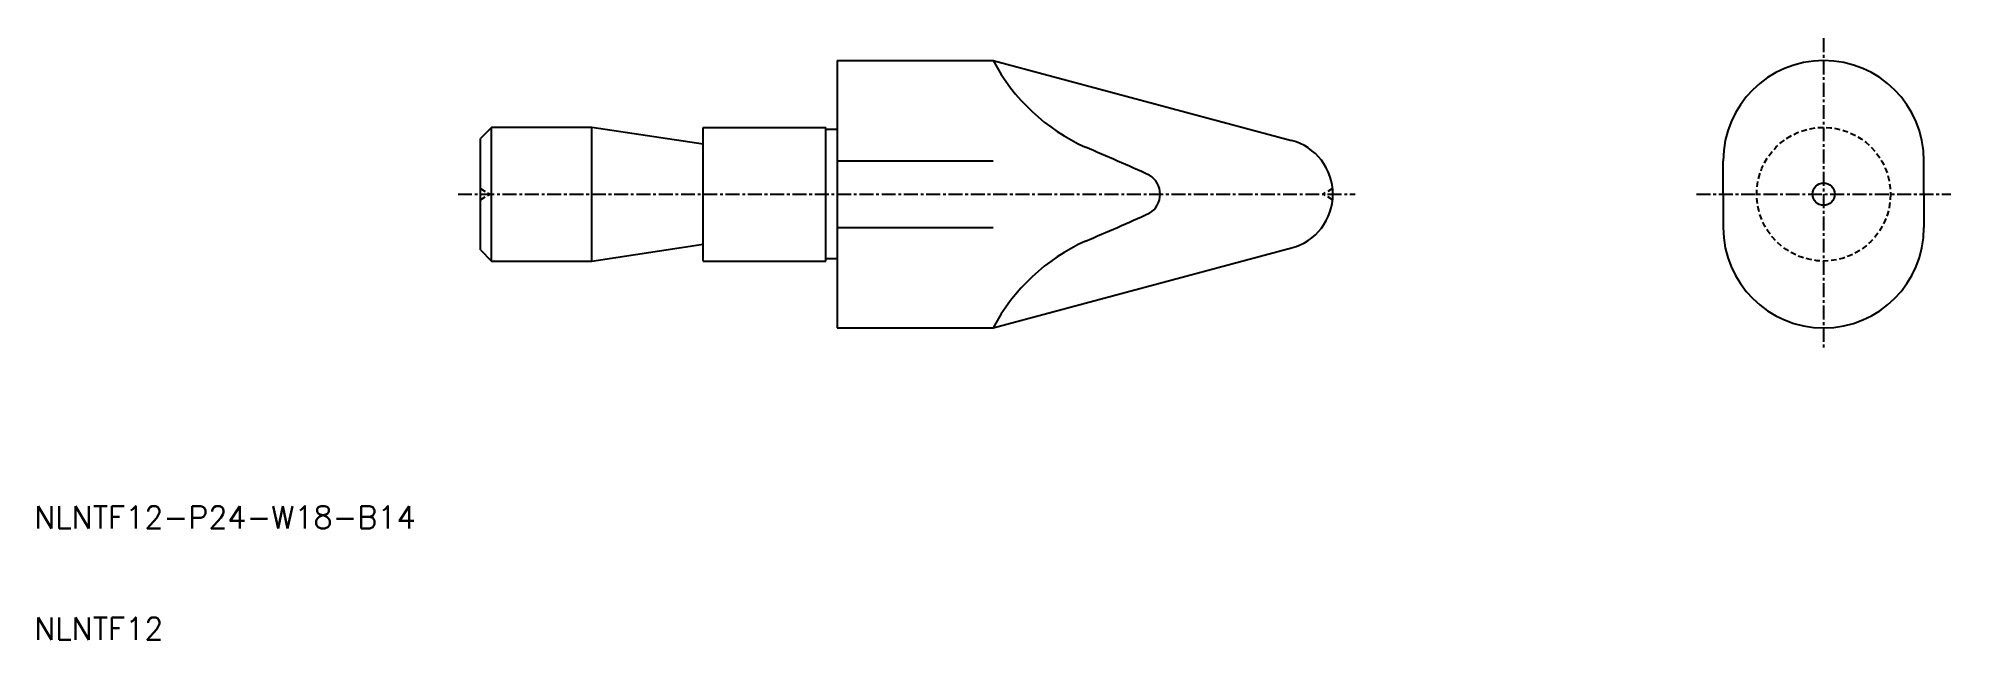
# Model space of a CAD drawing. Extents: x 10 to 182, y 10 to 64.
import ezdxf

# ---------------------------------------------------------------- set-up
doc = ezdxf.new("R2010")
doc.units = 0
doc.linetypes.add('CENTER', pattern=[2, 1.25, -0.25, 0.25, -0.25])
doc.linetypes.add('DASHED', pattern=[0.75, 0.5, -0.25])
doc.layers.get('0').update_dxf_attribs({"linetype": 'CONTINUOUS'})
doc.layers.add('CENTER', color=1, linetype='CENTER')
doc.styles.get("Standard").update_dxf_attribs({"font": 'txt.shx'})

msp = doc.modelspace()

# ---------------------------------------------------------------- linework, layer by layer
at = {"color": 7, "linetype": 'CONTINUOUS'}
for p, q in [((82, 62), (82, 38)), ((82, 62), (96, 62)), ((96, 62), (122.76, 54.83)), ((51, 56), (50, 55)), ((50, 45), (50, 55)), ((60, 56), (51, 56)), ((51, 44), (51, 56)), ((60, 44), (60, 56)), ((70, 54.5), (60, 56)), ((70, 56), (81, 56)), ((70, 44), (70, 56)), ((81, 44), (81, 56)), ((82, 55.8), (81, 55.8)), ((161.49, 50), (161.49, 53)), ((179.49, 50), (179.49, 53)), ((161.49, 50), (161.49, 47)), ((179.49, 50), (179.49, 47)), ((50, 45), (51, 44)), ((60, 44), (70, 45.5)), ((96, 38), (122.76, 45.17)), ((51, 44), (60, 44)), ((70, 44), (81, 44)), ((82, 44.2), (81, 44.2)), ((82, 38), (96, 38))]:
    msp.add_line(p, q, dxfattribs=at)
at = {"color": 3, "linetype": 'CONTINUOUS'}
for p, q in [((82, 53), (96, 53)), ((82, 47), (96, 47))]:
    msp.add_line(p, q, dxfattribs=at)
at = {"color": 3, "linetype": 'DASHED'}
for p, q in [((50, 50.5), (50.87, 50)), ((50, 49.5), (50.87, 50)), ((126.44, 50.5), (125.57, 50)), ((126.44, 49.5), (125.57, 50))]:
    msp.add_line(p, q, dxfattribs=at)
msp.add_circle((170.49, 50), 6, dxfattribs=at)
at = {"color": 7, "linetype": 'CONTINUOUS'}
msp.add_circle((170.49, 50), 1, dxfattribs=at)
at = {"color": 3, "linetype": 'CONTINUOUS'}
for centre, radius, start, end in [((111.55, 70.27), 17.62, 208.0025, 245.6719), ((-12.34, -219.36), 297.4, 65.708, 66.9097), ((108.98, 50), 2, 301.1098, 58.8902), ((-12.34, 319.36), 297.4, 293.0903, 294.292), ((111.55, 29.73), 17.62, 114.3281, 151.9975)]:
    msp.add_arc(centre, radius, start, end, dxfattribs=at)
at = {"color": 7, "linetype": 'CONTINUOUS'}
for centre, radius, start, end in [((170.49, 53), 9, 0, 180), ((121.47, 50), 5, 285, 75), ((170.49, 47), 9, 180, 0)]:
    msp.add_arc(centre, radius, start, end, dxfattribs=at)
at = {"layer": 'CENTER', "color": 1, "linetype": 'CENTER'}
for p, q in [((170.49, 64), (170.49, 36)), ((48, 50), (128.47, 50)), ((159.09, 50), (181.89, 50))]:
    msp.add_line(p, q, dxfattribs=at)

# ---------------------------------------------------------------- texts
at = {"color": 7, "linetype": 'CONTINUOUS'}
for s, p in [('NLNTF12-P24-W18-B14', (10, 20)), ('NLNTF12', (10, 10))]:
    msp.add_text(s, height=2, dxfattribs=at).set_placement(p)

doc.saveas('drawing.dxf')
